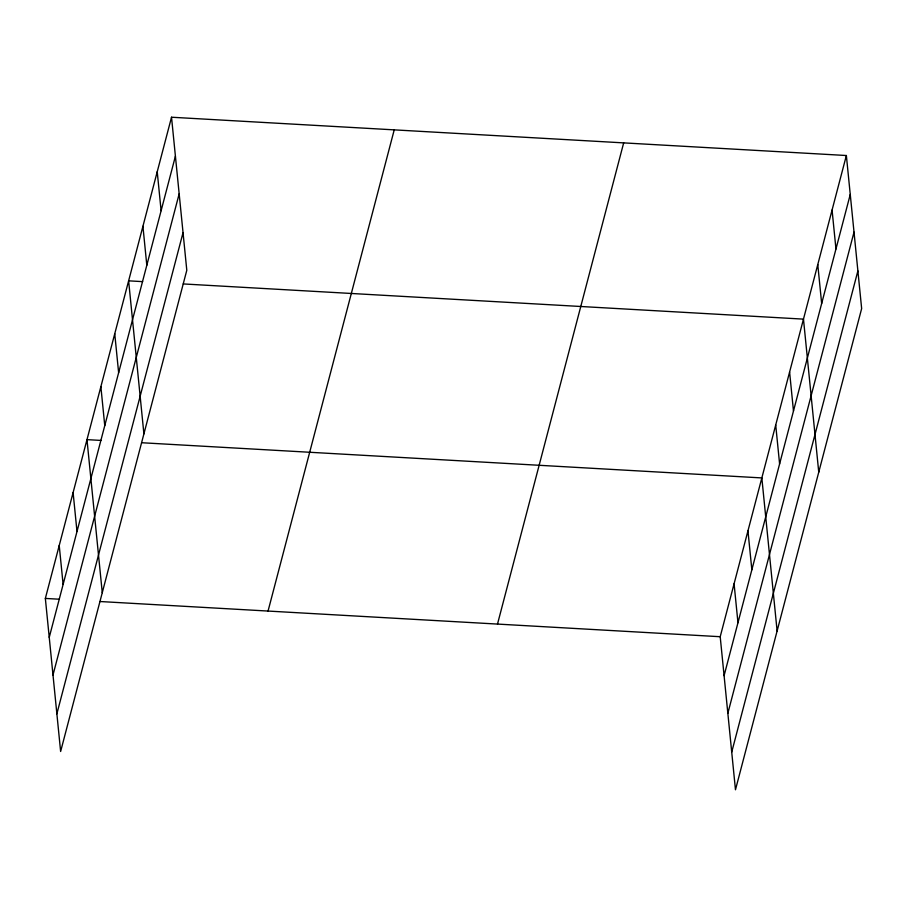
<?xml version="1.0" encoding="UTF-8"?>
<svg xmlns="http://www.w3.org/2000/svg" width="907" height="907" viewBox="0 0 907 907"><rect width="100%" height="100%" fill="white"/><g stroke="black" fill="none" stroke-linecap="round" stroke-linejoin="round"><path stroke-width="1.36" d="M171.525 117.23L186.797 270.286L60.633 751.484L45.35 598.427L171.525 117.23L846.367 155.516L861.65 308.573L735.475 789.77L720.203 636.714L846.367 155.516M49.239 637.372L175.414 156.174M52.991 675.023L179.167 193.837M56.869 713.82L183.044 232.634M268.053 611.057L394.228 129.86M497.501 624.073L623.676 142.887M724.092 675.658L850.256 194.461M727.845 713.31L854.02 232.124M731.722 752.107L857.886 270.921M142.626 281.635L128.624 280.83L143.907 433.897M183.248 283.936L803.477 319.128L818.749 472.184M100.994 440.428L86.981 439.634L102.264 592.69M141.617 442.729L761.835 477.921L777.118 630.977M45.35 598.427L59.352 599.221M99.974 601.522L720.203 636.714M832.07 210.05L835.959 248.994M817.774 264.583L821.663 303.528M789.6 372.051L793.478 410.996M775.712 424.986L779.601 463.93M747.958 530.844L751.846 569.789M734.08 583.779L737.969 622.724M157.228 171.763L161.106 210.707M142.921 226.297L146.809 265.241M114.747 333.765L118.636 372.709M100.87 386.699L104.759 425.644M73.104 492.558L76.993 531.502M59.227 545.492L63.116 584.437"/></g></svg>
